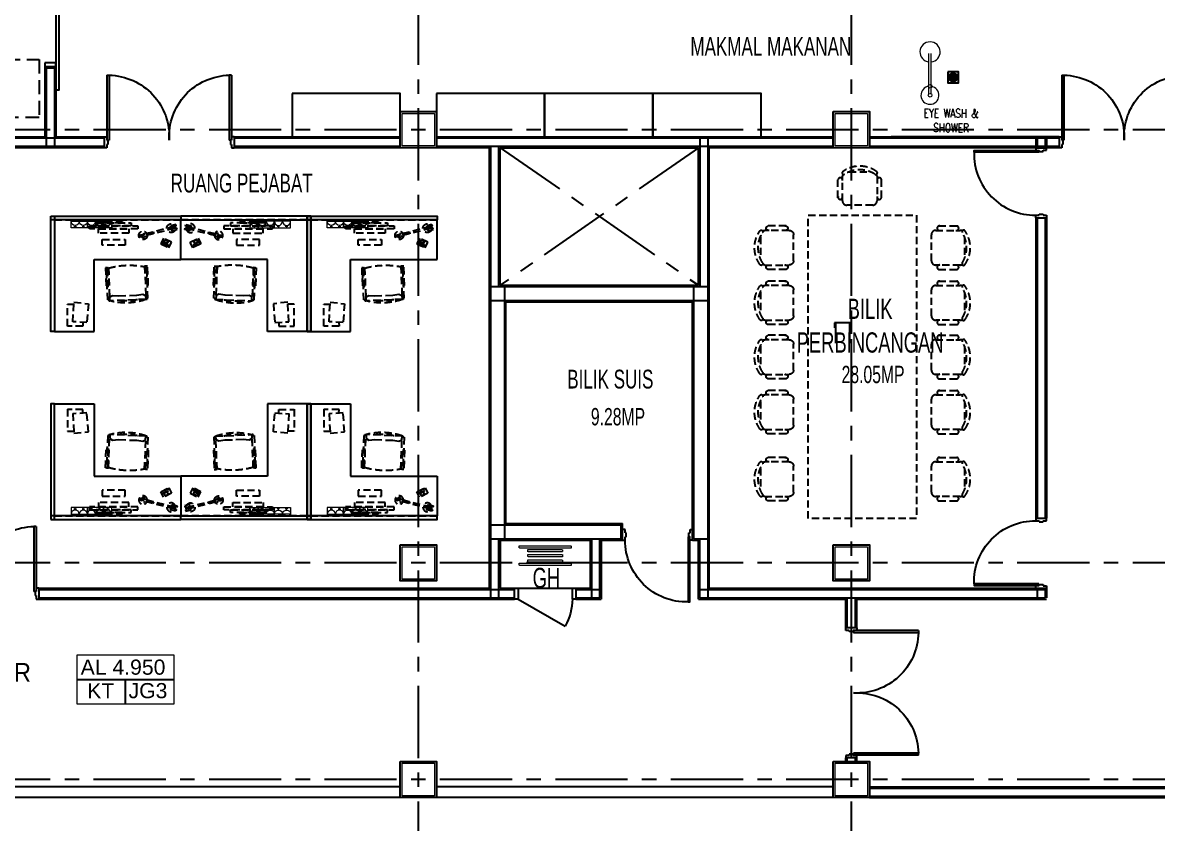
# Model space of a CAD drawing. Header units: millimetres. Extents: x 401562 to 564367, y -269451 to 12039.
# Drawn here: x 477010 to 492733, y -173371 to -162283 of the extents above; entities that cross this region are included whole.
import ezdxf

# ---------------------------------------------------------------- set-up
doc = ezdxf.new("R2010")
doc.units = ezdxf.units.MM
doc.header["$MEASUREMENT"] = 0
for name, pattern in [('CENTER', [2, 1.25, -0.25, 0.25, -0.25]), ('DASHED2', [9.525, 6.35, -3.175]), ('HIDDEN', [0.375, 0.25, -0.125]), ('HIDDEN2', [0.1875, 0.125, -0.0625])]:
    doc.linetypes.add(name, pattern=pattern)
for name, color, linetype, lineweight in [('A-FLOR-OTLN', 6, 'Continuous', 9), ('FURNITURE', 9, 'Continuous', 9), ('TEXT', 7, 'Continuous', 9)]:
    doc.layers.add(name, color=color, linetype=linetype, lineweight=lineweight)
for name, color, linetype in [('C-door', 1, 'Continuous'), ('DIM_150', 254, 'Continuous'), ('G2-text', 3, 'Continuous'), ('GRID', 9, 'Continuous'), ('GRID LINE', 252, 'Continuous'), ('Hatch-wall', 240, 'Continuous'), ('KODING', 7, 'Continuous'), ('LINE', 1, 'Continuous'), ('PERABUT', 7, 'HIDDEN'), ('ROOF', 9, 'Continuous'), ('ROOF1', 7, 'Continuous'), ('SILING', 8, 'Continuous'), ('VPORT', 2, 'Continuous'), ('WALL', 3, 'Continuous')]:
    doc.layers.add(name, color=color, linetype=linetype)
doc.layers.get('VPORT').off()
doc.styles.add('ARIAL', font='arial.ttf', dxfattribs={"width": 0.65, "height": 1.6})
doc.styles.add('R1', font='ROMANS.shx', dxfattribs={"width": 0.75, "height": 200})
doc.styles.get("Standard").update_dxf_attribs({"font": 'arial.ttf'})

# ---------------------------------------------------------------- blocks, each defined once
blk = doc.blocks.new('P9')
at = {"layer": 'C-door', "color": 12}
for p, q in [((533038, 332560), (533038, 332560)), ((533038, 332560), (533188, 332560)), ((533038, 332560), (533038, 332525)), ((533188, 332525), (533188, 332560)), ((532183, 332523), (533083, 332523)), ((532183, 332523), (532183, 332493)), ((532183, 332493), (533083, 332493)), ((533038, 332525), (533085, 332525)), ((533083, 332523), (533083, 332493)), ((533085, 332525), (533085, 332510)), ((533085, 332510), (533141, 332510)), ((533141, 332525), (533188, 332525)), ((533141, 332510), (533141, 332525)), ((532183, 330827), (533083, 330827)), ((532183, 330797), (532183, 330827)), ((533083, 330797), (533083, 330827)), ((532183, 330797), (533083, 330797)), ((533038, 330760), (533038, 330795)), ((533038, 330795), (533085, 330795)), ((533038, 330760), (533038, 330760)), ((533038, 330760), (533188, 330760)), ((533085, 330810), (533141, 330810)), ((533085, 330795), (533085, 330810)), ((533085, 330795), (533085, 330810)), ((533141, 330810), (533141, 330795)), ((533141, 330795), (533188, 330795)), ((533188, 330795), (533188, 330760))]:
    blk.add_line(p, q, dxfattribs=at)
at = {"layer": 'Hatch-wall', "color": 1, "ltscale": 2}
for centre, start, end in [((533034, 332510), 181.13, 273.2981), ((533034, 330810), 86.7019, 178.87)]:
    blk.add_arc(centre, 851, start, end, dxfattribs=at)
blk = doc.blocks.new('HOSREEL')
at = {"layer": 'FURNITURE', "linetype": 'HIDDEN', "ltscale": 5}
for points in [[(360, -30), (-360, -30), (-360, 0), (360, 0)], [(240, -80), (-240, -80), (-240, -50), (240, -50)], [(240, -150), (-240, -150), (-240, -120), (240, -120)], [(360, -270), (-360, -270), (-360, -240), (360, -240)], [(240, -223), (-240, -223), (-240, -193), (240, -193)]]:
    blk.add_lwpolyline(points, close=True, dxfattribs=at)
blk = doc.blocks.new('A$C4CDB5369')
at = {"layer": 'Hatch-wall', "color": 1, "ltscale": 2}
for p, q in [((750, 1550), (750, 1500)), ((900, 1550), (750, 1550)), ((750, 1500), (900, 1500)), ((900, 1500), (900, 1550)), ((750, 750), (375, 1399)), ((900, 750), (750, 750)), ((750, 750), (750, 700)), ((750, 700), (900, 700)), ((900, 700), (900, 750))]:
    blk.add_line(p, q, dxfattribs=at)
blk.add_arc((750, 750), 750, 90, 120.0007, dxfattribs=at)
at = {"layer": 'LINE', "color": 9, "linetype": 'Continuous', "ltscale": 2000}
blk.add_line((900, 750), (900, 1500), dxfattribs=at)
blk = doc.blocks.new('A$C4D522EE7F')
at = {"layer": 'PERABUT', "color": 40, "linetype": 'HIDDEN2', "ltscale": 800}
for p, q in [((120461, 418083, 105338), (120461, 418423, 105338)), ((120521, 418483, 105338), (120881, 418483, 105338)), ((120941, 418423, 105338), (120941, 418083, 105338)), ((120400, 418381, 105338), (120400, 418126, 105338)), ((121002, 418381, 105338), (121002, 418126, 105338)), ((120850, 418023, 105338), (120552, 418023, 105338))]:
    blk.add_line(p, q, dxfattribs=at)
for centre, radius, start, end in [((120430, 418372, 105338), 31.2, 343.7398, 196.2602), ((120521, 418423, 105338), 60, 90, 180), ((120881, 418423, 105338), 60, 0, 90), ((120971, 418372, 105338), 31.2, 343.7398, 196.2602), ((120430, 418135, 105338), 31.2, 163.7398, 16.2602), ((120521, 418083, 105338), 60, 180, 207.5844), ((120881, 418083, 105338), 60, 332.4156, 0), ((120971, 418135, 105338), 31.2, 163.7398, 16.2602), ((120478, 418036, 105338), 21.9, 57.9726, 216.6901), ((120701, 418343, 105338), 400, 233.1301, 306.8699), ((120701, 418387, 105338), 393, 237.5758, 302.4242), ((120923, 418036, 105338), 21.9, 323.3099, 122.0274)]:
    blk.add_arc(centre, radius, start, end, dxfattribs=at)
blk = doc.blocks.new('PP')
at = {"layer": 'C-door', "color": 12}
for p, q in [((245161, -8207, 168716), (245161, -8057, 168716)), ((245196, -8057, 168716), (245161, -8057, 168716)), ((245196, -8104, 168716), (245196, -8057, 168716)), ((245211, -8104, 168716), (245196, -8104, 168716)), ((245211, -8160, 168716), (245211, -8104, 168716)), ((246081, -8160, 168715), (246081, -8104, 168715)), ((246081, -8104, 168715), (246096, -8104, 168715)), ((246096, -8160, 168715), (246081, -8160, 168715)), ((246096, -8057, 168715), (246131, -8057, 168715)), ((246096, -8104, 168715), (246096, -8057, 168715)), ((246096, -8207, 168715), (246096, -8160, 168715)), ((246131, -8207, 168715), (246131, -8057, 168715)), ((245161, -8207, 168716), (245161, -8207, 168716)), ((245161, -8207, 168716), (245196, -8207, 168716)), ((246131, -8207, 168715), (246096, -8207, 168715))]:
    blk.add_line(p, q, dxfattribs=at)
at = {"layer": 'C-door', "color": 12, "elevation": 168716}
blk.add_lwpolyline([(245222, -8162), (245222, -9062), (245198, -9062), (245198, -8162)], close=True, dxfattribs=at)
at = {"layer": 'Hatch-wall', "color": 1, "ltscale": 2}
blk.add_arc((245244, -8210, 168715), 852, 268.5062, 0.2022, dxfattribs=at)
blk = doc.blocks.new('WORKSTATION1A')
at = {"color": 4}
for p, q in [((513880, -66559), (513767, -66559)), ((513767, -66559), (513767, -66785)), ((513789, -66559), (513789, -66785)), ((513846, -66615), (513880, -66615)), ((513863, -66598), (513863, -66633)), ((513880, -66785), (513880, -66559)), ((513767, -66785), (513880, -66785)), ((513880, -66785), (513767, -66785)), ((513767, -66785), (513767, -67010)), ((513789, -66785), (513789, -67010)), ((513846, -66728), (513880, -66728)), ((513863, -66711), (513863, -66746)), ((513880, -67010), (513880, -66785)), ((513846, -66841), (513880, -66841)), ((513846, -66954), (513880, -66954)), ((513863, -66823), (513863, -66858)), ((513863, -66936), (513863, -66971)), ((513767, -67010), (513880, -67010)), ((513789, -67010), (513789, -67123)), ((513846, -67066), (513880, -67066)), ((513863, -67049), (513863, -67084))]:
    blk.add_line(p, q, dxfattribs=at)
at = {"color": 4, "elevation": 0}
blk.add_lwpolyline([(513767, -67123), (513880, -67123), (513880, -67010), (513767, -67010)], close=True, dxfattribs=at)
at = {"color": 4}
for centre in [(513789, -66615), (513789, -66728), (513789, -66841), (513789, -66954), (513789, -67066)]:
    blk.add_arc(centre, 56.4, 269.9984, 89.9984, dxfattribs=at)
at = {"layer": 'PERABUT', "color": 40, "linetype": 'HIDDEN2', "ltscale": 800}
for p, q in [((513767, -66330), (513767, -68080)), ((515181, -66583), (514909, -66599)), ((514909, -66599), (514931, -66798)), ((514937, -66510), (514937, -66597)), ((515241, -66510), (514937, -66510)), ((515191, -66778), (515180, -66583)), ((515239, -66722), (515239, -66510)), ((514931, -66798), (515191, -66778)), ((515188, -66721), (515239, -66722)), ((514431, -67048, -725), (514430, -67076, -727)), ((514430, -67076, -727), (514877, -67094, -725)), ((514431, -67062, -726), (514432, -67036, -726)), ((514878, -67066, -725), (514431, -67048, -725)), ((514698, -67073, -726), (514431, -67062, -726)), ((514432, -67036, -726), (514699, -67046, -726)), ((514699, -67046, -726), (514698, -67073, -726)), ((514836, -67096), (514816, -67133)), ((514816, -67133), (514822, -67217)), ((514890, -67096), (514836, -67096)), ((514870, -67595), (514890, -67096)), ((514877, -67094, -725), (514878, -67066, -725)), ((514877, -67080, -725), (514891, -67080, -82)), ((514891, -67080, -82), (514891, -67094, -81)), ((514822, -67217), (514812, -67469)), ((513938, -67688), (513986, -67498)), ((513962, -67694), (514010, -67504)), ((514408, -67618, -726), (514409, -67592, -726)), ((514409, -67606, -725), (514410, -67578, -727)), ((514409, -67592, -726), (514677, -67603, -726)), ((514855, -67624, -725), (514409, -67606, -725)), ((514410, -67578, -727), (514857, -67596, -725)), ((514677, -67603, -726), (514676, -67629, -726)), ((514812, -67469), (514799, -67552)), ((514799, -67552), (514817, -67591)), ((514817, -67591), (514870, -67595)), ((514857, -67596, -725), (514855, -67624, -725)), ((514870, -67611, -82), (514871, -67597, -81)), ((513862, -67987), (513935, -67698)), ((513886, -67993), (513960, -67704)), ((513935, -67698), (513960, -67704)), ((513938, -67688), (513962, -67694)), ((513938, -67688), (513942, -67689)), ((513945, -67701), (513947, -67690)), ((513950, -67702), (513953, -67691)), ((513957, -67692), (513962, -67694)), ((514676, -67629, -726), (514408, -67618, -726)), ((514856, -67610, -725), (514870, -67611, -82)), ((514023, -67839), (514099, -67802)), ((514079, -67952), (514023, -67839)), ((514073, -67844), (514043, -67859)), ((514043, -67859), (514067, -67907)), ((514067, -67907), (514097, -67892)), ((514097, -67892), (514073, -67844)), ((514095, -67810), (514074, -67821)), ((514074, -67821), (514124, -67923)), ((514155, -67915), (514079, -67952)), ((514146, -67912), (514095, -67810)), ((514118, -67857), (514097, -67868)), ((514099, -67802), (514155, -67915)), ((514124, -67923), (514146, -67912)), ((513832, -68009), (513850, -67938)), ((513855, -68015), (513832, -68009)), ((513850, -67938), (513873, -67944)), ((513862, -67987), (513855, -68015)), ((513862, -67987), (513886, -67993)), ((513879, -68021), (513897, -67950)), ((513903, -68027), (513879, -68021)), ((513897, -67950), (513921, -67956)), ((513921, -67956), (513903, -68027))]:
    blk.add_line(p, q, dxfattribs=at)
at = {"layer": 'PERABUT', "color": 40, "linetype": 'ByBlock', "ltscale": 800}
for p, q in [((515317, -66330), (515317, -66880)), ((515317, -66880), (514317, -66880)), ((514317, -66880), (514317, -68080)), ((514317, -68080), (513767, -68080))]:
    blk.add_line(p, q, dxfattribs=at)
at = {"layer": 'PERABUT', "color": 40, "linetype": 'HIDDEN2', "ltscale": 800, "elevation": 0}
for points in [[(513891, -67486), (513891, -66812), (513851, -66812), (513851, -67486)], [(513851, -67392), (513851, -66906), (513811, -66906), (513811, -67392)], [(513951, -67360), (513951, -66938), (513891, -66938), (513891, -67360)], [(513811, -67265), (513811, -67033), (513790, -67033), (513790, -67265)], [(514121, -67309), (514121, -66989), (514039, -66989), (514039, -67309)]]:
    blk.add_lwpolyline(points, close=True, dxfattribs=at)
at = {"layer": 'PERABUT', "color": 40, "linetype": 'HIDDEN2', "ltscale": 800}
for centre, radius in [((513984, -67556), 8), ((513949, -67695), 3.5)]:
    blk.add_circle(centre, radius, dxfattribs=at)
for centre, radius, start, end in [((515470, -67369, -319), 1073, 164.1348, 191.2415), ((514063, -67316), 856, 340.794, 14.841), ((514063, -67316), 828, 348.5163, 6.8523), ((513984, -67556), 58.5, 268.1127, 243.437), ((513984, -67556), 31, 279.5548, 231.9949), ((513884, -67946), 61, 86.1637, 220.7613), ((513884, -67946), 61, 294.3068, 62.5067), ((513884, -67946), 61, 245.386, 269.043)]:
    blk.add_arc(centre, radius, start, end, dxfattribs=at)
at = {"layer": 'ROOF', "ltscale": 250}
blk.add_line((513996, -67559), (513972, -67553), dxfattribs=at)
at = {"layer": 'ROOF', "ltscale": 250, "elevation": 0}
for points in [[(513717, -66280), (513717, -68081), (513767, -68081), (513767, -66280)], [(513717, -66280), (513717, -66330), (515317, -66330), (515317, -66280)]]:
    blk.add_lwpolyline(points, close=True, dxfattribs=at)

msp = doc.modelspace()

# ---------------------------------------------------------------- hatches: boundary and pattern name
at = {"layer": 'ROOF1'}
h = msp.add_hatch(dxfattribs=at)
h.set_pattern_fill('ANSI31', color=9, scale=100, angle=450, style=0)
h.set_pattern_definition([(315, (469281.667, -120246.9), (8.8388348, 8.8388348), [])])
edge = h.paths.add_edge_path()
edge.add_arc((489905.8, -163038.6), 50, 0, 360)

# ---------------------------------------------------------------- linework, layer by layer
at = {"layer": 'A-FLOR-OTLN', "color": 6, "linetype": 'Continuous', "ltscale": 12}
for points in [[(482267, -163539.9), (482718, -163539.9), (482718, -163989.9), (482267, -163989.9)], [(488267, -163539.9), (488718.1, -163539.9), (488718.1, -163989.9), (488267, -163989.9)], [(482267, -169539.9), (482718.1, -169539.9), (482718.1, -169989.9), (482267, -169989.9)], [(488267, -169539.9), (488718.1, -169539.9), (488718.1, -169989.9), (488267, -169989.9)], [(482267, -172540), (482718.1, -172540), (482718.1, -172990), (482267, -172990)], [(488267, -172540), (488718.1, -172540), (488718.1, -172990), (488267, -172990)]]:
    msp.add_lwpolyline(points, close=True, dxfattribs=at)
at = {"layer": 'FURNITURE', "color": 1, "linetype": 'Continuous'}
for p, q in [((489569.1, -163268), (489569.1, -162708)), ((489599.1, -163268), (489599.1, -162708))]:
    msp.add_line(p, q, dxfattribs=at)
for centre in [(489584.1, -163162.9), (489584.1, -163288)]:
    msp.add_circle(centre, 25, dxfattribs=at)
for centre, radius, start, end in [((489584.1, -162688), 140, 276.15064, 263.84936), ((489582.1, -163288), 125, 95.96956, 82.18355)]:
    msp.add_arc(centre, radius, start, end, dxfattribs=at)
at = {"layer": 'GRID', "linetype": 'CENTER', "ltscale": 800}
for p, q in [((482492, -150667.4), (482491.7, -178764.9)), ((488492, -150667.4), (488491.7, -178764.9)), ((520591.9, -163764.9), (451392.6, -163764.9)), ((483627.1, -164015), (486373.2, -165919.9)), ((486373.2, -164015), (483627.1, -165919.9)), ((520591.9, -169764.9), (451392.5, -169764.9)), ((520591.9, -172764.9), (451392.5, -172764.9))]:
    msp.add_line(p, q, dxfattribs=at)
at = {"layer": 'GRID LINE', "color": 1, "ltscale": 250}
for points in [[(480742, -163264.9), (480742, -163864.9), (482242, -163864.9), (482242, -163264.9)], [(482743, -163264.9), (482743, -163864.9), (484243, -163864.9), (484243, -163264.9)], [(484243, -163264.9), (484243, -163864.9), (485743, -163864.9), (485743, -163264.9)], [(485743, -163264.9), (485743, -163864.9), (487243, -163864.9), (487243, -163264.9)]]:
    msp.add_lwpolyline(points, close=True, dxfattribs=at)
at = {"layer": 'KODING', "color": 1, "linetype": 'Continuous'}
for p, q in [((477760, -171378.9), (479110.5, -171378.9)), ((478435.2, -171714.2), (478435.2, -171378.9))]:
    msp.add_line(p, q, dxfattribs=at)
at = {"layer": 'KODING', "color": 7, "linetype": 'Continuous', "lineweight": 20}
msp.add_lwpolyline([(479110.5, -171714.2), (479110.5, -171043.5), (477760, -171043.5), (477760, -171714.2)], close=True, dxfattribs=at)
at = {"layer": 'LINE', "color": 9, "linetype": 'Continuous', "ltscale": 2000}
for p, q in [((477317.6, -162890.2, 326164.7), (477317.6, -163864.9, 326164.7)), ((477467.6, -162890.2, 248726.1), (477467.6, -163864.9, 336830.8)), ((483477.2, -170114.9), (483477.1, -164014.9)), ((483627.1, -165919.9), (483627.1, -164015)), ((483707.2, -169219.9), (483707.1, -166149.9)), ((488259.4, -166439.9), (488259.4, -166510)), ((483627.1, -169449.9), (483627.1, -170114.9)), ((484877, -170114.9), (484876.9, -169449.9)), ((485026.9, -169449.9), (485026.9, -170264.9)), ((488743.1, -172865), (493298.2, -172865)), ((488743.1, -173015), (494241.2, -173015))]:
    msp.add_line(p, q, dxfattribs=at)
at = {"layer": 'LINE', "color": 1, "elevation": 248726.1}
msp.add_lwpolyline([(477317.6, -162840.2), (477317.6, -162890.2), (477467.6, -162890.2), (477467.6, -162840.2)], close=True, dxfattribs=at)
at = {"layer": 'LINE', "color": 9, "linetype": 'Continuous', "ltscale": 2000}
for points in [[(482242, -163514.9), (482743, -163514.9), (482743, -164014.9), (482242, -164014.9)], [(488242, -163514.9), (488743.1, -163514.9), (488743.1, -164014.9), (488242, -164014.9)], [(482242, -169514.9), (482743.1, -169514.9), (482743.1, -170014.9), (482242, -170014.9)], [(488242, -169514.9), (488743.1, -169514.9), (488743.1, -170014.9), (488242, -170014.9)], [(482242, -172515), (482743.1, -172515), (482743.1, -173015), (482242, -173015)], [(488242, -172515), (488743.1, -172515), (488743.1, -173015), (488242, -173015)]]:
    msp.add_lwpolyline(points, close=True, dxfattribs=at)
at = {"layer": 'PERABUT', "color": 9, "linetype": 'DASHED2', "ltscale": 30, "elevation": 167314}
msp.add_lwpolyline([(477239.2, -162794.7), (477239.2, -163594.7), (475639.2, -163594.7), (475639.2, -162794.7)], close=True, dxfattribs=at)
at = {"layer": 'PERABUT', "color": 40, "linetype": 'HIDDEN2', "ltscale": 800}
msp.add_lwpolyline([(487896.8, -164949), (489396.8, -164949), (489396.8, -169149), (487896.8, -169149)], close=True, dxfattribs=at)
at = {"layer": 'ROOF1', "color": 9}
msp.add_lwpolyline([(489830.1, -162965.1), (489830.1, -163115.1), (489980.1, -163115.1), (489980.1, -162965.1)], close=True, dxfattribs=at)
for radius in [58, 50]:
    msp.add_circle((489905.8, -163038.6), radius, dxfattribs=at)
at = {"layer": 'SILING', "color": 9}
for p, q in [((474643.1, -163864.9), (477317.6, -163864.9)), ((477467.6, -163864.9), (478140, -163864.9)), ((479940, -163864.9), (482242, -163864.9)), ((482743, -163864.9), (488242, -163864.9)), ((488743.1, -163864.9), (489606.8, -163864.9)), ((491372.6, -163865), (489047, -163865)), ((491048.2, -163864.9), (491048.2, -163996.9)), ((491198.2, -163864.9), (491198.2, -163996.9)), ((478140, -164014.9), (474643.1, -164014.9)), ((483477.1, -164014.9), (479940, -164014.9)), ((483627.1, -164015), (486373.2, -164015)), ((486373.2, -165919.9), (486373.2, -164014.9)), ((491370.8, -164014.9), (486523.2, -164014.9)), ((486523.2, -170114.9), (486523.2, -164014.9)), ((491048.2, -164984.9), (491048.2, -169144.9)), ((491198.2, -164984.9), (491198.2, -169144.9)), ((483627.1, -165919.9), (486373.2, -165919.9)), ((483707.1, -166149.9), (486293.2, -166149.9)), ((486293.2, -169449.9), (486293.2, -166149.9)), ((488489.3, -166439.9), (488259.3, -166439.9)), ((488489.3, -166439.9), (488489.4, -166589.7)), ((483707.2, -169219.9), (485323.2, -169219.9)), ((485323.2, -169449.9), (485323.2, -169219.9)), ((483627.1, -169449.9), (484876.9, -169449.9)), ((485026.9, -169449.9), (485323.2, -169449.9)), ((486293.2, -169449.9), (486373.2, -169449.9)), ((486373.2, -170264.9), (486373.2, -169449.9)), ((477231.7, -170114.9), (482491.8, -170114.9)), ((482491.8, -170114.9), (483477.2, -170114.9)), ((483627.1, -170114.9), (483827, -170114.9)), ((483926.7, -170114.9), (484877, -170114.9)), ((486523.2, -170114.9), (491198.2, -170114.9)), ((491198.2, -170114.9), (491198.2, -170249.9)), ((477231.7, -170264.9), (482491.8, -170264.9)), ((482491.8, -170264.9), (483827, -170264.9)), ((484677, -170264.9), (485026.9, -170264.9)), ((486373.2, -170264.9), (488416.8, -170264.9)), ((488417, -170665), (488416.8, -170264.9)), ((488566.8, -170264.9), (491198.2, -170264.9)), ((488567, -170665), (488566.8, -170264.9)), ((488417.6, -172515.1), (488417.5, -172465)), ((488567.6, -172515), (488567.5, -172465))]:
    msp.add_line(p, q, dxfattribs=at)
at = {"layer": 'SILING', "color": 4, "elevation": 248726.1}
msp.add_lwpolyline([(477467.6, -162064.9), (477467.6, -163214.9), (477517.6, -163214.9), (477517.6, -162064.9)], close=True, dxfattribs=at)
at = {"layer": 'WALL'}
for p, q in [((477335.6, -162890.2, 326164.7), (477335.6, -163996.9, 326164.7)), ((477449.6, -162890.2, 326164.7), (477449.6, -163996.9, 326164.7)), ((477335.6, -162908.2, 248726.1), (477449.6, -162908.2, 248726.1)), ((478140, -163882.9), (474643.1, -163882.9)), ((482242, -163882.9), (479940, -163882.9)), ((488242, -163882.9), (482743, -163882.9)), ((486391.2, -163882.9), (486391.2, -165937.9)), ((486505.2, -163882.9), (486505.2, -170246.9)), ((489606.8, -163882.9), (488743.1, -163882.9)), ((491372.6, -163882.9), (489047, -163882.9)), ((491066.2, -163864.9), (491066.2, -163996.9)), ((491180.1, -163864.9), (491180.1, -163996.9)), ((478140, -163996.9), (474643.1, -163996.9)), ((482242, -163996.9), (479940, -163996.9)), ((488242, -163996.9), (482743, -163996.9)), ((483495.2, -170246.9), (483495.1, -163996.9)), ((483609.1, -165937.9), (483609.1, -163997)), ((491372.6, -163996.9), (488743.1, -163996.9)), ((491066.2, -164984.9), (491066.2, -169144.9)), ((491180.1, -164984.9), (491180.2, -169144.9)), ((483495.1, -165937.9), (486505.2, -165937.9)), ((483689.2, -169431.9), (483689.1, -165937.9)), ((486311.2, -169431.9), (486311.2, -165937.9)), ((483495.1, -166131.9), (486505.2, -166131.9)), ((488277.4, -166722.1), (488277.4, -166439.9)), ((488471.4, -166722.1), (488471.4, -166439.9)), ((483495.2, -169237.9), (485305.2, -169237.9)), ((485305.2, -169431.9), (485305.2, -169237.9)), ((483495.2, -169431.9), (485305.2, -169431.9)), ((483609.1, -170246.9), (483609.1, -169431.9)), ((484895, -170246.9), (484895, -169431.9)), ((485008.9, -170246.9), (485008.9, -169431.9)), ((486311.2, -169431.9), (486505.2, -169431.9)), ((486391.2, -170246.9), (486391.2, -169431.9)), ((477231.7, -170132.9), (482491.8, -170132.9)), ((477231.7, -170246.9), (482491.8, -170246.9)), ((482491.8, -170132.9), (483827, -170132.9)), ((482491.8, -170246.9), (483827, -170246.9)), ((484677, -170132.9), (485008.9, -170132.9)), ((484677, -170246.9), (485008.9, -170246.9)), ((486391.2, -170132.9), (488491.8, -170132.9)), ((486391.2, -170246.9), (488491.8, -170246.9)), ((488435, -170665), (488434.8, -170246.9)), ((488491.8, -170132.9), (491180.2, -170132.9)), ((488491.8, -170246.9), (491180.2, -170246.9)), ((488549, -170665), (488548.8, -170246.9)), ((491066.2, -170132.9), (491066.2, -170246.9)), ((491180.2, -170132.9), (491180.2, -170246.9)), ((488435.6, -172515.1), (488435.5, -172465)), ((488549.6, -172515), (488549.5, -172465)), ((488743.1, -172883), (494241.2, -172883)), ((488743.1, -172997), (494241.2, -172997))]:
    msp.add_line(p, q, dxfattribs=at)
at = {"layer": 'WALL', "color": 7}
for p, q in [((482242, -172865), (474643.1, -172865)), ((488242, -172865.1), (482743.1, -172865)), ((482242, -173015), (474643.1, -173015)), ((488242, -173015), (482743.1, -173015))]:
    msp.add_line(p, q, dxfattribs=at)

# ---------------------------------------------------------------- block references
at = {"layer": 'A-FLOR-OTLN', "color": 6, "linetype": 'Continuous', "xscale": -1}
for p, rotation in [((411121.7, 348755.3), 90), ((414671.7, 348755.3), 90), ((547281.9, -682878.4), 270)]:
    msp.add_blockref('WORKSTATION1A', p, dxfattribs=dict(at, rotation=rotation))
at = {"layer": 'A-FLOR-OTLN', "color": 6, "linetype": 'Continuous'}
for p, rotation in [((547281.9, 348755.3), 270), ((411121.7, -682878.4), 90), ((414671.7, -682878.4), 90.00000000000001)]:
    msp.add_blockref('WORKSTATION1A', p, dxfattribs=dict(at, rotation=rotation))
at = {"layer": 'DIM_150', "linetype": 'Continuous'}
msp.add_blockref('HOSREEL', (484252, -169529.4), dxfattribs=at)
at = {"layer": 'LINE', "xscale": -1, "rotation": 270}
msp.add_blockref('A$C4CDB5369', (483127, -171014.9), dxfattribs=at)
at = {"layer": 'PERABUT', "linetype": 'HIDDEN'}
for p, rotation in [((609309.9, 253673.6), 179.9999999999999), ((908084.7, -286099.7), 89.99999999999999), ((908084.7, -286863.6), 89.99999999999999), ((908084.7, -287613.9), 89.99999999999999), ((908084.7, -288377.9), 89.99999999999999), ((908084.7, -289305.1), 89.99999999999999)]:
    msp.add_blockref('A$C4D522EE7F', p, dxfattribs=dict(at, rotation=rotation))
at = {"layer": 'PERABUT', "linetype": 'HIDDEN', "xscale": -1, "rotation": 270}
for p in [(69208.9, -286099.7), (69208.9, -286863.6), (69208.9, -287613.9), (69208.9, -288377.9), (69208.9, -289305.1)]:
    msp.add_blockref('A$C4D522EE7F', p, dxfattribs=at)
at = {"layer": 'VPORT', "color": 3, "xscale": -1, "rotation": 90}
for p in [(810700.2, 369173.3), (823932.8, 369173.3), (807991.9, 362923.3)]:
    msp.add_blockref('P9', p, dxfattribs=at)
at = {"layer": 'VPORT', "color": 3, "xscale": -1}
msp.add_blockref('P9', (1021605.2, -503225.2), dxfattribs=at)
at = {"layer": 'WALL', "color": 3, "linetype": 'Continuous', "rotation": 270}
msp.add_blockref('PP', (499254.8, 81146.2), dxfattribs=at)
at = {"layer": 'WALL', "color": 3, "linetype": 'Continuous', "xscale": -1, "rotation": 270}
msp.add_blockref('PP', (499254.8, -415276.1, -168715.5), dxfattribs=at)
at = {"layer": 'WALL', "color": 3, "linetype": 'Continuous', "xscale": -1}
msp.add_blockref('PP', (731454.3, -161243.3, -168715.5), dxfattribs=at)

# ---------------------------------------------------------------- texts
at = {"layer": 'G2-text', "linetype": 'Continuous', "style": 'ARIAL', "width": 0.9}
msp.add_text('KORIDOR', height=260, dxfattribs=at).set_placement((475599.2, -171410.7, 550406.5))
at = {"layer": 'G2-text', "linetype": 'Continuous', "char_height": 260, "attachment_point": 5, "style": 'ARIAL'}
for s, insert in [('MAKMAL MAKANAN', (487377.5, -162610.4, 713488.8)), ('RUANG PEJABAT', (480045, -164506.3, 551353.4))]:
    msp.add_mtext_dynamic_manual_height_columns(s, width=8206.956, gutter_width=1, heights=[0], dxfattribs=dict(at, insert=insert))
at = {"layer": 'G2-text', "linetype": 'Continuous', "style": 'ARIAL'}
for s, insert, char_height, width, attachment_point in [('BILIK \\PPERBINCANGAN ', (488752.9, -166480.4, 326164.7), 280, 3479.062, 5), ('BILIK SUIS', (485153.3, -167220.9), 260, 8206.956, 5), ('28.05MP', (488794, -167156.1, -188929.6), 240, 4007.209, 5), ('9.28MP', (485259.2, -167741.4, -188929.6), 240, 4007.209, 5), ('GH', (484076.4, -170116.7, 159041.8), 280, 3532.613, 7)]:
    msp.add_mtext(s, dxfattribs=dict(at, insert=insert, char_height=char_height, width=width, attachment_point=attachment_point))
at = {"layer": 'KODING', "color": 0, "linetype": 'Continuous', "char_height": 210, "width": 1404.659, "attachment_point": 8, "line_spacing_factor": 0.798462}
for s, insert in [('AL 4.950', (478400.5, -171316, -103189.1)), ('{\\fArial|b0|i0|c0|p34;KT}', (478092, -171641.3, -103189.1)), ('{\\fArial|b0|i0|c0|p34;JG3}', (478746, -171641.3, -103189.1))]:
    msp.add_mtext(s, dxfattribs=dict(at, insert=insert))
at = {"layer": 'TEXT', "color": 2, "linetype": 'Continuous', "insert": (489874.7, -163797.5, 326164.7), "char_height": 120, "width": 2143.086, "attachment_point": 8, "rotation": 359.6984, "style": 'R1'}
msp.add_mtext('EYE WASH &\\PSHOWER', dxfattribs=at)

doc.saveas('drawing.dxf')
